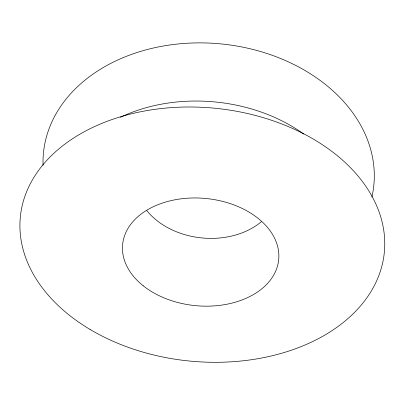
<?xml version="1.0" encoding="UTF-8"?>
<svg xmlns="http://www.w3.org/2000/svg" width="405" height="405" viewBox="0 0 405 405"><rect width="100%" height="100%" fill="white"/><g stroke="black" fill="none" stroke-linecap="round" stroke-linejoin="round"><path stroke-width="0.61" d="M120.406 117.308A144.884 104.996 5.5 0 1 303.669 134.02M261.316 221.732A71.315 53.495 5.5 0 1 146.868 210.681M43.052 165.346A165.974 125.722 5.5 0 1 220.69 43.882A165.974 125.722 5.5 0 1 371.911 196.997M90.077 329.457A182.857 127.038 5.5 0 0 382.988 261.281A182.857 127.038 5.5 0 0 133.928 113.208A182.857 127.038 5.5 0 0 90.077 329.457M143.173 285.748A78.408 53.835 5.5 0 0 275.334 271.897A78.408 53.835 5.5 0 0 183.46 198.551A78.408 53.835 5.5 0 0 143.173 285.748"/></g></svg>
